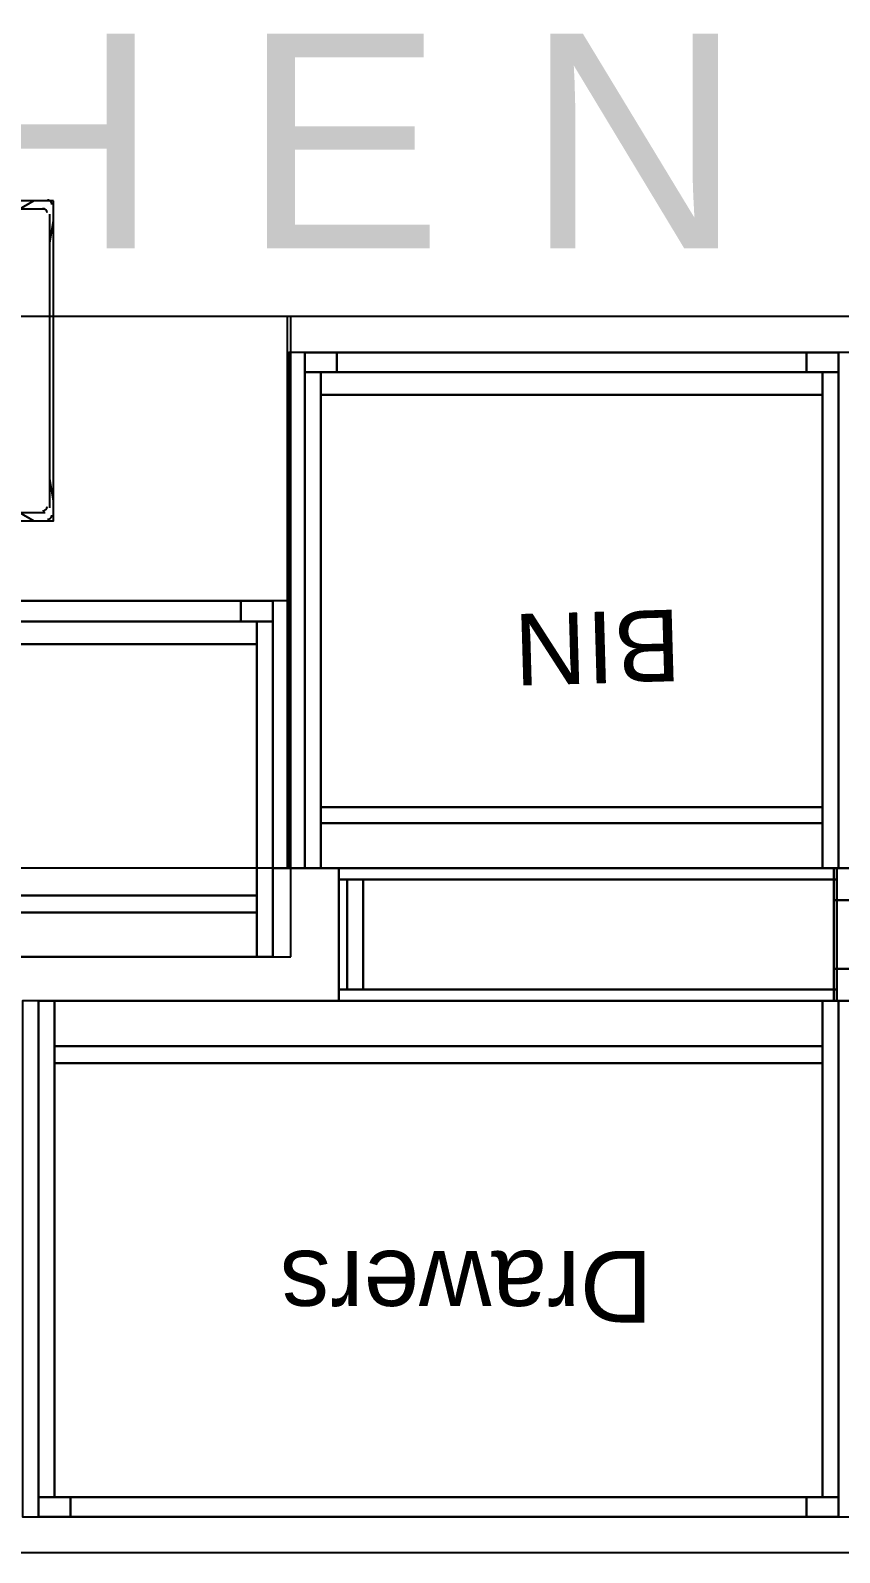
# Model space of a CAD drawing. Header units: millimetres. Extents: x -5841 to 140562, y 1006 to 102310.
# Drawn here: x 100259 to 101168, y 16354 to 18065 of the extents above; entities that cross this region are included whole.
import ezdxf

# ---------------------------------------------------------------- set-up
doc = ezdxf.new("R2010")
doc.units = ezdxf.units.MM
doc.header["$LTSCALE"] = 10
doc.layers.add('PDF18_0', color=7, linetype='Continuous')
doc.layers.add('PDF18_Text', color=7, linetype='Continuous')
for name, color, linetype, true_color in [('PDF18_1-Base-01', 31, 'Continuous', 0xddc16e), ('PDF18_1-Cab-01', 251, 'Continuous', 0x545454), ('PDF18_1-Cab_2D-01', 251, 'Continuous', 0x545454), ('PDF18_1-Cab_Back-01', 31, 'Continuous', 0xddc16e), ('PDF18_1-Cab_Frame-01', 31, 'Continuous', 0xddc16e), ('PDF18_1-Cab_Front-01', 31, 'Continuous', 0xddc16e), ('PDF18_1-Cab_IComp-01', 31, 'Continuous', 0xddc16e), ('PDF18_1-Cab_Inside-01', 31, 'Continuous', 0xddc16e), ('PDF18_1-Cab_Outside-01', 31, 'Continuous', 0xddc16e), ('PDF18_F-2DFurniture-01', 251, 'Continuous', 0x545454), ('PDF18_F-Furniture-01', 11, 'Continuous', 0xdd6e8a)]:
    doc.layers.add(name, color=color, linetype=linetype, true_color=true_color)
doc.styles.add('PDF ArialMT', font='arial.ttf')

msp = doc.modelspace()

# ---------------------------------------------------------------- linework, layer by layer
at = {"layer": 'PDF18_0', "lineweight": 25}
for points in [[(100551.3, 17023.7), (100551.3, 17743.3), (99465.5, 17743.3), (99465.5, 17023.7)], [(101207.4, 17123.2), (101207.4, 17743.3), (100547.1, 17743.3), (100547.1, 17123.2)], [(99567.1, 17123.2), (99567.1, 16353.8), (101207.4, 16353.8), (101207.4, 17123.2)]]:
    msp.add_lwpolyline(points, close=True, dxfattribs=at)
at = {"layer": 'PDF18_1-Base-01', "lineweight": 25}
for points in [[(101149.2, 17655.5), (100585.2, 17655.5), (100585.2, 17192), (101149.2, 17192)], [(100513.2, 17375), (99483.5, 17375), (99483.5, 17092.5), (100513.2, 17092.5)]]:
    msp.add_lwpolyline(points, close=True, dxfattribs=at)
at = {"layer": 'PDF18_1-Cab-01', "lineweight": 25}
for points in [[(100567.2, 17703.1), (100549.2, 17703.1), (100549.2, 17123.2), (100567.2, 17123.2)], [(101167.2, 17703.1), (100567.2, 17703.1), (100567.2, 17123.2), (101167.2, 17123.2)], [(101185.2, 17703.1), (101167.2, 17703.1), (101167.2, 17123.2), (101185.2, 17123.2)], [(100531.2, 17423.7), (99465.5, 17423.7), (99465.5, 17023.7), (100531.2, 17023.7)], [(100549.2, 17423.7), (100531.2, 17423.7), (100531.2, 17123.2), (100549.2, 17123.2)], [(101185.2, 16974), (101185.2, 17123.2), (100605.3, 17123.2), (100605.3, 16974)], [(100249.7, 16394), (100267.7, 16394), (100267.7, 16974), (100249.7, 16974)], [(100267.7, 16394), (101167.2, 16394), (101167.2, 16974), (100267.7, 16974)], [(101167.2, 16394), (101185.2, 16394), (101185.2, 16974), (101167.2, 16974)]]:
    msp.add_lwpolyline(points, close=True, dxfattribs=at)
at = {"layer": 'PDF18_1-Cab_2D-01', "lineweight": 25}
for points in [[(100567.2, 17123.2), (100567.2, 17703.1), (100549.2, 17703.1), (100549.2, 17123.2)], [(101167.2, 17123.2), (101167.2, 17703.1), (100567.2, 17703.1), (100567.2, 17123.2)], [(101185.2, 17123.2), (101185.2, 17703.1), (101167.2, 17703.1), (101167.2, 17123.2)], [(100531.2, 17023.7), (100531.2, 17423.7), (99465.5, 17423.7), (99465.5, 17023.7)], [(100549.2, 17123.2), (100549.2, 17423.7), (100531.2, 17423.7), (100531.2, 17123.2)], [(100605.3, 16974), (101185.2, 16974), (101185.2, 17123.2), (100605.3, 17123.2)], [(100249.7, 16974), (100249.7, 16394), (100267.7, 16394), (100267.7, 16974)], [(100267.7, 16974), (100267.7, 16394), (101167.2, 16394), (101167.2, 16974)], [(101167.2, 16974), (101167.2, 16394), (101185.2, 16394), (101185.2, 16974)]]:
    msp.add_lwpolyline(points, close=True, dxfattribs=at)
at = {"layer": 'PDF18_1-Cab_Back-01', "lineweight": 25}
for points in [[(100585.2, 17174), (100585.2, 17192), (101149.2, 17192), (101149.2, 17174), (100585.2, 17174), (101149.2, 17174), (101149.2, 17192), (101149.2, 17174), (101149.2, 17192), (100585.2, 17192), (100585.2, 17174), (100585.2, 17192), (100585.2, 17174), (100585.2, 17192), (101149.2, 17192), (101149.2, 17174), (100585.2, 17174), (101149.2, 17174), (101149.2, 17192), (100585.2, 17192), (100585.2, 17174), (101149.2, 17174), (101149.2, 17192), (101149.2, 17174), (100585.2, 17174), (101149.2, 17174)], [(99483.5, 17092.5), (100513.2, 17092.5), (100513.2, 17073.4), (99483.5, 17073.4), (100513.2, 17073.4), (100513.2, 17092.5), (100513.2, 17073.4), (100513.2, 17092.5), (99483.5, 17092.5)], [(99483.5, 17092.5), (100513.2, 17092.5), (100513.2, 17073.4), (99483.5, 17073.4), (100513.2, 17073.4), (100513.2, 17092.5), (99483.5, 17092.5)], [(99483.5, 17073.4), (100513.2, 17073.4), (100513.2, 17092.5), (100513.2, 17073.4), (99483.5, 17073.4), (100513.2, 17073.4)], [(101149.2, 16923.2), (101149.2, 16904.1), (100285.7, 16904.1), (100285.7, 16923.2), (101149.2, 16923.2), (100285.7, 16923.2), (100285.7, 16904.1), (100285.7, 16923.2), (100285.7, 16904.1), (101149.2, 16904.1), (101149.2, 16923.2), (101149.2, 16904.1), (101149.2, 16923.2), (101149.2, 16904.1), (100285.7, 16904.1), (100285.7, 16923.2), (101149.2, 16923.2), (100285.7, 16923.2), (100285.7, 16904.1), (101149.2, 16904.1), (101149.2, 16923.2), (100285.7, 16923.2), (100285.7, 16904.1), (100285.7, 16923.2), (101149.2, 16923.2), (100285.7, 16923.2)]]:
    msp.add_lwpolyline(points, dxfattribs=at)
at = {"layer": 'PDF18_1-Cab_Frame-01', "lineweight": 25}
for points in [[(100567.2, 17703.1), (100567.2, 17680.9), (100567.2, 17703.1), (100567.2, 17680.9), (100603.2, 17680.9), (100603.2, 17703.1), (100603.2, 17680.9), (100603.2, 17703.1), (100603.2, 17680.9), (101131.2, 17680.9), (101131.2, 17703.1), (101131.2, 17680.9), (101131.2, 17703.1), (101131.2, 17680.9), (101167.2, 17680.9), (101167.2, 17703.1)], [(100603.2, 17703.1), (100567.2, 17703.1), (100603.2, 17703.1)], [(100567.2, 17703.1), (100567.2, 17680.9), (100567.2, 17703.1)], [(100603.2, 17703.1), (100567.2, 17703.1), (100603.2, 17703.1)], [(100603.2, 17703.1), (100603.2, 17680.9), (100603.2, 17703.1), (100603.2, 17680.9), (101131.2, 17680.9), (101131.2, 17703.1)], [(100603.2, 17703.1), (100603.2, 17680.9), (100603.2, 17703.1)], [(100603.2, 17703.1), (100603.2, 17680.9), (100603.2, 17703.1)], [(101131.2, 17703.1), (100603.2, 17703.1), (101131.2, 17703.1)], [(101167.2, 17703.1), (101131.2, 17703.1), (101167.2, 17703.1)], [(101131.2, 17703.1), (101131.2, 17680.9), (101131.2, 17703.1)], [(101167.2, 17703.1), (101131.2, 17703.1), (101167.2, 17703.1)], [(101167.2, 17680.9), (101131.2, 17680.9), (100603.2, 17680.9), (100567.2, 17680.9)], [(100603.2, 17680.9), (100567.2, 17680.9), (100603.2, 17680.9)], [(101131.2, 17680.9), (100603.2, 17680.9)], [(101131.2, 17680.9), (100603.2, 17680.9), (101131.2, 17680.9)], [(101131.2, 17680.9), (100603.2, 17680.9), (101131.2, 17680.9)], [(101167.2, 17680.9), (101131.2, 17680.9), (101167.2, 17680.9)], [(99501.5, 17400.4), (100495.2, 17400.4), (100495.2, 17423.7), (100495.2, 17400.4), (100495.2, 17423.7), (100495.2, 17400.4), (100531.2, 17400.4), (100531.2, 17423.7)], [(99501.5, 17423.7), (99501.5, 17400.4), (99501.5, 17423.7), (99501.5, 17400.4), (100495.2, 17400.4), (100495.2, 17423.7)], [(100495.2, 17423.7), (99501.5, 17423.7), (100495.2, 17423.7)], [(100531.2, 17423.7), (100495.2, 17423.7), (100531.2, 17423.7)], [(100495.2, 17423.7), (100495.2, 17400.4), (100495.2, 17423.7)], [(100531.2, 17423.7), (100495.2, 17423.7), (100531.2, 17423.7)], [(100531.2, 17400.4), (100495.2, 17400.4), (99501.5, 17400.4), (99465.5, 17400.4), (99429.5, 17400.4), (98987.1, 17400.4)], [(100495.2, 17400.4), (99501.5, 17400.4)], [(100495.2, 17400.4), (99501.5, 17400.4), (100495.2, 17400.4)], [(100495.2, 17400.4), (99501.5, 17400.4), (100495.2, 17400.4)], [(100531.2, 17400.4), (100495.2, 17400.4), (100531.2, 17400.4)], [(101185.2, 17123.2), (101161.9, 17123.2), (101185.2, 17123.2), (101161.9, 17123.2), (101161.9, 17087.2), (101185.2, 17087.2), (101161.9, 17087.2), (101185.2, 17087.2), (101161.9, 17087.2), (101161.9, 17009.9), (101185.2, 17009.9), (101161.9, 17009.9), (101185.2, 17009.9), (101161.9, 17009.9), (101161.9, 16974), (101185.2, 16974)], [(101161.9, 16974), (101161.9, 17009.9), (101161.9, 17087.2), (101161.9, 17123.2)], [(101185.2, 17123.2), (101161.9, 17123.2), (101185.2, 17123.2)], [(101161.9, 17087.2), (101161.9, 17123.2), (101161.9, 17087.2)], [(101185.2, 17087.2), (101161.9, 17087.2), (101185.2, 17087.2)], [(101161.9, 17009.9), (101161.9, 17087.2), (101161.9, 17009.9)], [(101185.2, 17087.2), (101161.9, 17087.2), (101185.2, 17087.2)], [(101161.9, 17009.9), (101161.9, 17087.2), (101161.9, 17009.9)], [(101185.2, 17087.2), (101161.9, 17087.2), (101185.2, 17087.2)], [(101161.9, 17009.9), (101161.9, 17087.2), (101161.9, 17009.9)], [(101185.2, 17009.9), (101161.9, 17009.9), (101185.2, 17009.9)], [(101161.9, 16974), (101161.9, 17009.9), (101161.9, 16974)], [(101167.2, 16394), (101167.2, 16416.2), (101167.2, 16394), (101167.2, 16416.2), (101131.2, 16416.2), (101131.2, 16394), (101131.2, 16416.2), (101131.2, 16394), (101131.2, 16416.2), (100303.6, 16416.2), (100303.6, 16394), (100303.6, 16416.2), (100303.6, 16394), (100303.6, 16416.2), (100267.7, 16416.2), (100267.7, 16394)], [(100267.7, 16416.2), (100303.6, 16416.2), (101131.2, 16416.2), (101167.2, 16416.2)], [(100267.7, 16416.2), (100303.6, 16416.2), (100267.7, 16416.2)], [(100303.6, 16394), (100303.6, 16416.2), (100303.6, 16394)], [(101131.2, 16394), (101131.2, 16416.2), (101131.2, 16394), (101131.2, 16416.2), (100303.6, 16416.2), (100303.6, 16394)], [(100303.6, 16416.2), (101131.2, 16416.2)], [(100303.6, 16416.2), (101131.2, 16416.2), (100303.6, 16416.2)], [(100303.6, 16416.2), (101131.2, 16416.2), (100303.6, 16416.2)], [(100303.6, 16416.2), (101131.2, 16416.2), (100303.6, 16416.2)], [(100303.6, 16416.2), (101131.2, 16416.2), (100303.6, 16416.2)], [(101131.2, 16416.2), (101167.2, 16416.2), (101131.2, 16416.2)], [(101131.2, 16394), (101131.2, 16416.2), (101131.2, 16394)], [(101131.2, 16394), (101131.2, 16416.2), (101131.2, 16394)], [(101131.2, 16394), (101131.2, 16416.2), (101131.2, 16394)], [(101131.2, 16394), (101131.2, 16416.2), (101131.2, 16394)], [(101167.2, 16394), (101167.2, 16416.2), (101167.2, 16394)], [(100267.7, 16394), (100303.6, 16394), (100267.7, 16394)], [(100267.7, 16394), (100303.6, 16394), (100267.7, 16394)], [(100303.6, 16394), (101131.2, 16394), (100303.6, 16394)], [(101131.2, 16394), (101167.2, 16394), (101131.2, 16394)], [(101131.2, 16394), (101167.2, 16394), (101131.2, 16394)]]:
    msp.add_lwpolyline(points, dxfattribs=at)
for points in [[(100603.2, 17703.1), (100603.2, 17680.9), (100567.2, 17680.9), (100567.2, 17703.1)], [(100603.2, 17703.1), (100603.2, 17680.9), (100567.2, 17680.9), (100567.2, 17703.1), (100603.2, 17703.1), (100567.2, 17703.1), (100567.2, 17680.9), (100603.2, 17680.9), (100603.2, 17703.1), (100603.2, 17680.9)], [(101131.2, 17703.1), (101131.2, 17680.9), (100603.2, 17680.9), (100603.2, 17703.1)], [(101131.2, 17703.1), (100603.2, 17703.1), (101131.2, 17703.1), (101131.2, 17680.9), (100603.2, 17680.9), (100603.2, 17703.1)], [(101131.2, 17703.1), (100603.2, 17703.1), (101131.2, 17703.1), (101131.2, 17680.9), (100603.2, 17680.9), (100603.2, 17703.1), (101131.2, 17703.1), (100603.2, 17703.1), (100603.2, 17680.9), (101131.2, 17680.9), (101131.2, 17703.1), (101131.2, 17680.9)], [(101131.2, 17703.1), (100603.2, 17703.1), (101131.2, 17703.1), (101131.2, 17680.9), (100603.2, 17680.9), (100603.2, 17703.1), (101131.2, 17703.1), (100603.2, 17703.1), (100603.2, 17680.9), (101131.2, 17680.9), (101131.2, 17703.1), (101131.2, 17680.9)], [(101167.2, 17703.1), (101167.2, 17680.9), (101131.2, 17680.9), (101131.2, 17703.1)], [(101167.2, 17703.1), (101167.2, 17680.9), (101131.2, 17680.9), (101131.2, 17703.1), (101167.2, 17703.1), (101131.2, 17703.1), (101131.2, 17680.9), (101167.2, 17680.9), (101167.2, 17703.1), (101167.2, 17680.9)], [(100495.2, 17423.7), (100495.2, 17400.4), (99501.5, 17400.4), (99501.5, 17423.7)], [(100495.2, 17423.7), (99501.5, 17423.7), (100495.2, 17423.7), (100495.2, 17400.4), (99501.5, 17400.4), (99501.5, 17423.7)], [(100495.2, 17423.7), (99501.5, 17423.7), (100495.2, 17423.7), (100495.2, 17400.4), (99501.5, 17400.4), (99501.5, 17423.7), (100495.2, 17423.7), (99501.5, 17423.7), (99501.5, 17400.4), (100495.2, 17400.4), (100495.2, 17423.7), (100495.2, 17400.4)], [(100495.2, 17423.7), (99501.5, 17423.7), (100495.2, 17423.7), (100495.2, 17400.4), (99501.5, 17400.4), (99501.5, 17423.7), (100495.2, 17423.7), (99501.5, 17423.7), (99501.5, 17400.4), (100495.2, 17400.4), (100495.2, 17423.7), (100495.2, 17400.4)], [(100531.2, 17423.7), (100531.2, 17400.4), (100495.2, 17400.4), (100495.2, 17423.7)], [(100531.2, 17423.7), (100531.2, 17400.4), (100495.2, 17400.4), (100495.2, 17423.7), (100531.2, 17423.7), (100495.2, 17423.7), (100495.2, 17400.4), (100531.2, 17400.4), (100531.2, 17423.7), (100531.2, 17400.4)], [(101185.2, 17087.2), (101161.9, 17087.2), (101161.9, 17123.2), (101185.2, 17123.2)], [(101185.2, 17087.2), (101161.9, 17087.2), (101161.9, 17123.2), (101185.2, 17123.2), (101185.2, 17087.2), (101185.2, 17123.2), (101161.9, 17123.2), (101161.9, 17087.2), (101185.2, 17087.2), (101161.9, 17087.2)], [(101185.2, 17009.9), (101161.9, 17009.9), (101161.9, 17087.2), (101185.2, 17087.2)], [(101185.2, 17009.9), (101185.2, 17087.2), (101185.2, 17009.9), (101161.9, 17009.9), (101161.9, 17087.2), (101185.2, 17087.2)], [(101185.2, 17009.9), (101161.9, 17009.9), (101161.9, 17087.2), (101185.2, 17087.2), (101161.9, 17087.2), (101185.2, 17087.2), (101161.9, 17087.2), (101185.2, 17087.2), (101161.9, 17087.2), (101161.9, 17009.9)], [(101161.9, 17087.2), (101161.9, 17009.9)], [(101185.2, 17009.9), (101185.2, 17087.2), (101185.2, 17009.9), (101161.9, 17009.9), (101161.9, 17087.2), (101185.2, 17087.2)], [(101185.2, 17009.9), (101185.2, 17087.2), (101185.2, 17009.9), (101161.9, 17009.9), (101161.9, 17087.2), (101185.2, 17087.2), (101185.2, 17009.9), (101185.2, 17087.2), (101161.9, 17087.2), (101161.9, 17009.9), (101185.2, 17009.9), (101161.9, 17009.9)], [(101185.2, 17009.9), (101185.2, 17087.2), (101185.2, 17009.9), (101161.9, 17009.9), (101161.9, 17087.2), (101185.2, 17087.2), (101185.2, 17009.9), (101185.2, 17087.2), (101161.9, 17087.2), (101161.9, 17009.9), (101185.2, 17009.9), (101161.9, 17009.9)], [(101185.2, 17009.9), (101185.2, 17087.2), (101185.2, 17009.9), (101161.9, 17009.9), (101161.9, 17087.2), (101185.2, 17087.2), (101185.2, 17009.9), (101185.2, 17087.2), (101161.9, 17087.2), (101161.9, 17009.9), (101185.2, 17009.9), (101161.9, 17009.9)], [(101185.2, 16974), (101161.9, 16974), (101161.9, 17009.9), (101185.2, 17009.9)], [(101185.2, 16974), (101161.9, 16974), (101161.9, 17009.9), (101185.2, 17009.9), (101185.2, 16974), (101185.2, 17009.9), (101161.9, 17009.9), (101161.9, 16974), (101185.2, 16974), (101161.9, 16974)], [(100267.7, 16394), (100267.7, 16416.2), (100303.6, 16416.2), (100303.6, 16394)], [(100267.7, 16394), (100267.7, 16416.2), (100303.6, 16416.2), (100303.6, 16394), (100267.7, 16394), (100303.6, 16394), (100303.6, 16416.2), (100267.7, 16416.2), (100267.7, 16394), (100267.7, 16416.2)], [(100303.6, 16394), (100303.6, 16416.2), (101131.2, 16416.2), (101131.2, 16394)], [(100303.6, 16394), (101131.2, 16394), (100303.6, 16394), (100303.6, 16416.2), (101131.2, 16416.2), (101131.2, 16394)], [(100303.6, 16394), (100303.6, 16416.2), (101131.2, 16416.2), (101131.2, 16394), (101131.2, 16416.2), (101131.2, 16394), (101131.2, 16416.2), (101131.2, 16394), (101131.2, 16416.2), (100303.6, 16416.2)], [(101131.2, 16416.2), (100303.6, 16416.2)], [(100303.6, 16394), (101131.2, 16394), (100303.6, 16394), (100303.6, 16416.2), (101131.2, 16416.2), (101131.2, 16394)], [(100303.6, 16394), (101131.2, 16394), (100303.6, 16394), (100303.6, 16416.2), (101131.2, 16416.2), (101131.2, 16394)], [(100303.6, 16394), (101131.2, 16394), (100303.6, 16394), (100303.6, 16416.2), (101131.2, 16416.2), (101131.2, 16394), (100303.6, 16394), (101131.2, 16394), (101131.2, 16416.2), (100303.6, 16416.2), (100303.6, 16394), (100303.6, 16416.2)], [(100303.6, 16394), (101131.2, 16394), (100303.6, 16394), (100303.6, 16416.2), (101131.2, 16416.2), (101131.2, 16394), (100303.6, 16394), (101131.2, 16394), (101131.2, 16416.2), (100303.6, 16416.2), (100303.6, 16394), (100303.6, 16416.2)], [(100303.6, 16394), (101131.2, 16394), (100303.6, 16394), (100303.6, 16416.2), (101131.2, 16416.2), (101131.2, 16394), (100303.6, 16394), (101131.2, 16394), (101131.2, 16416.2), (100303.6, 16416.2), (100303.6, 16394), (100303.6, 16416.2)], [(100303.6, 16394), (101131.2, 16394), (100303.6, 16394), (100303.6, 16416.2), (101131.2, 16416.2), (101131.2, 16394), (100303.6, 16394), (101131.2, 16394), (101131.2, 16416.2), (100303.6, 16416.2), (100303.6, 16394), (100303.6, 16416.2)], [(101131.2, 16394), (101131.2, 16416.2), (101167.2, 16416.2), (101167.2, 16394)], [(101131.2, 16394), (101131.2, 16416.2), (101167.2, 16416.2), (101167.2, 16394), (101131.2, 16394), (101167.2, 16394), (101167.2, 16416.2), (101131.2, 16416.2), (101131.2, 16394), (101131.2, 16416.2)]]:
    msp.add_lwpolyline(points, close=True, dxfattribs=at)
at = {"layer": 'PDF18_1-Cab_Front-01', "lineweight": 25}
for points in [[(100567.2, 17680.9), (100585.2, 17680.9), (100567.2, 17680.9), (100585.2, 17680.9)], [(101167.2, 16416.2), (101149.2, 16416.2), (101167.2, 16416.2), (101149.2, 16416.2)]]:
    msp.add_lwpolyline(points, dxfattribs=at)
for points in [[(101149.2, 17680.9), (100585.2, 17680.9), (101149.2, 17680.9), (100585.2, 17680.9)], [(101149.2, 17680.9), (100585.2, 17680.9), (101149.2, 17680.9), (100585.2, 17680.9)], [(101167.2, 17680.9), (101149.2, 17680.9), (101167.2, 17680.9), (101149.2, 17680.9)], [(100513.2, 17400.4), (99483.5, 17400.4), (100513.2, 17400.4), (99483.5, 17400.4)], [(100513.2, 17400.4), (99483.5, 17400.4), (100513.2, 17400.4), (99483.5, 17400.4)], [(100531.2, 17400.4), (100513.2, 17400.4), (100531.2, 17400.4), (100513.2, 17400.4)], [(100267.7, 16416.2), (100285.7, 16416.2), (100267.7, 16416.2), (100285.7, 16416.2)], [(100285.7, 16416.2), (101149.2, 16416.2), (100285.7, 16416.2), (101149.2, 16416.2)], [(100285.7, 16416.2), (101149.2, 16416.2), (100285.7, 16416.2), (101149.2, 16416.2)]]:
    msp.add_lwpolyline(points, close=True, dxfattribs=at)
at = {"layer": 'PDF18_1-Cab_IComp-01', "lineweight": 25}
for points in [[(100585.2, 17192), (100585.2, 17655.5), (101149.2, 17655.5), (101149.2, 17192)], [(101149.2, 17192), (101149.2, 17655.5), (100585.2, 17655.5), (100585.2, 17192), (101149.2, 17192), (101149.2, 17655.5)], [(100585.2, 17192), (101149.2, 17192), (100585.2, 17192), (100585.2, 17655.5), (101149.2, 17655.5), (101149.2, 17192)], [(101149.2, 17192), (101149.2, 17655.5), (100585.2, 17655.5), (100585.2, 17192), (101149.2, 17192), (101149.2, 17655.5)], [(99483.5, 17092.5), (99483.5, 17375), (100513.2, 17375), (100513.2, 17092.5)], [(100513.2, 17092.5), (100513.2, 17375), (99483.5, 17375), (99483.5, 17092.5), (100513.2, 17092.5), (100513.2, 17375)], [(99483.5, 17092.5), (100513.2, 17092.5), (99483.5, 17092.5), (99483.5, 17375), (100513.2, 17375), (100513.2, 17092.5)], [(100513.2, 17092.5), (100513.2, 17375), (99483.5, 17375), (99483.5, 17092.5), (100513.2, 17092.5), (100513.2, 17375)]]:
    msp.add_lwpolyline(points, close=True, dxfattribs=at)
for points in [[(101149.2, 17655.5), (100585.2, 17655.5), (101149.2, 17655.5)], [(100585.2, 17655.5), (100585.2, 17192), (100585.2, 17655.5)], [(101149.2, 17655.5), (100585.2, 17655.5), (101149.2, 17655.5)], [(100585.2, 17655.5), (100585.2, 17192), (100585.2, 17655.5)], [(100513.2, 17375), (99483.5, 17375), (100513.2, 17375)], [(100513.2, 17375), (99483.5, 17375), (100513.2, 17375)], [(100585.2, 17192), (101149.2, 17192), (100585.2, 17192)], [(99483.5, 17092.5), (100513.2, 17092.5), (99483.5, 17092.5)]]:
    msp.add_lwpolyline(points, dxfattribs=at)
at = {"layer": 'PDF18_1-Cab_Inside-01', "lineweight": 25}
for points in [[(100585.2, 17123.2), (100585.2, 17680.9), (101149.2, 17680.9), (101149.2, 17123.2), (100585.2, 17123.2), (100585.2, 17680.9), (101149.2, 17680.9), (101149.2, 17123.2)], [(101149.2, 17123.2), (101149.2, 17680.9), (100585.2, 17680.9), (100585.2, 17123.2), (101149.2, 17123.2), (101149.2, 17680.9), (100585.2, 17680.9), (100585.2, 17123.2)], [(99483.5, 17023.7), (99483.5, 17400.4), (100513.2, 17400.4), (100513.2, 17023.7), (99483.5, 17023.7), (99483.5, 17400.4), (100513.2, 17400.4), (100513.2, 17023.7)], [(100513.2, 17023.7), (100513.2, 17400.4), (99483.5, 17400.4), (99483.5, 17023.7), (100513.2, 17023.7), (100513.2, 17400.4), (99483.5, 17400.4), (99483.5, 17023.7)], [(101149.2, 16974), (101149.2, 16416.2), (100285.7, 16416.2), (100285.7, 16974), (101149.2, 16974), (101149.2, 16416.2), (100285.7, 16416.2), (100285.7, 16974)], [(100285.7, 16974), (100285.7, 16416.2), (101149.2, 16416.2), (101149.2, 16974), (100285.7, 16974), (100285.7, 16416.2), (101149.2, 16416.2), (101149.2, 16974)]]:
    msp.add_lwpolyline(points, close=True, dxfattribs=at)
at = {"layer": 'PDF18_1-Cab_Outside-01', "lineweight": 25}
for points in [[(100567.2, 17123.2), (100567.2, 17680.9), (100585.2, 17680.9), (100585.2, 17123.2)], [(101149.2, 17123.2), (101149.2, 17680.9), (100585.2, 17680.9), (100585.2, 17123.2), (101149.2, 17123.2), (101149.2, 17680.9)], [(101149.2, 17123.2), (101149.2, 17680.9), (100585.2, 17680.9), (100585.2, 17123.2), (101149.2, 17123.2), (101149.2, 17680.9)], [(100585.2, 17123.2), (100585.2, 17680.9), (101149.2, 17680.9), (101149.2, 17123.2)], [(100585.2, 17123.2), (101149.2, 17123.2), (100585.2, 17123.2), (100585.2, 17680.9), (101149.2, 17680.9), (101149.2, 17123.2)], [(101167.2, 17123.2), (101149.2, 17123.2), (101149.2, 17680.9), (101167.2, 17680.9)], [(100513.2, 17023.7), (100513.2, 17400.4), (99483.5, 17400.4), (99483.5, 17023.7), (100513.2, 17023.7), (100513.2, 17400.4)], [(100513.2, 17023.7), (100513.2, 17400.4), (99483.5, 17400.4), (99483.5, 17023.7), (100513.2, 17023.7), (100513.2, 17400.4)], [(99483.5, 17023.7), (99483.5, 17400.4), (100513.2, 17400.4), (100513.2, 17023.7)], [(99483.5, 17023.7), (100513.2, 17023.7), (99483.5, 17023.7), (99483.5, 17400.4), (100513.2, 17400.4), (100513.2, 17023.7)], [(100531.2, 17023.7), (100513.2, 17023.7), (100513.2, 17400.4), (100531.2, 17400.4)], [(101165.1, 17123.2), (100605.3, 17123.2), (100605.3, 17110.5), (100605.3, 17123.2)], [(101165.1, 17110.5), (101165.1, 16986.7), (100605.3, 16986.7), (101165.1, 16986.7)], [(101165.1, 17110.5), (101165.1, 16986.7), (100605.3, 16986.7), (100605.3, 17110.5), (100605.3, 16986.7), (101165.1, 16986.7)], [(100632.8, 16986.7), (100614.8, 16986.7), (100632.8, 16986.7), (100632.8, 17110.5)], [(100632.8, 17110.5), (100614.8, 17110.5), (100614.8, 16986.7), (100614.8, 17110.5)], [(101165.1, 16986.7), (100605.3, 16986.7), (100605.3, 16974), (100605.3, 16986.7)], [(100267.7, 16974), (100285.7, 16974), (100285.7, 16416.2), (100267.7, 16416.2)], [(100285.7, 16974), (100285.7, 16416.2), (101149.2, 16416.2), (101149.2, 16974), (100285.7, 16974), (100285.7, 16416.2)], [(100285.7, 16974), (100285.7, 16416.2), (101149.2, 16416.2), (101149.2, 16974), (100285.7, 16974), (100285.7, 16416.2)], [(101149.2, 16974), (101149.2, 16416.2), (100285.7, 16416.2), (100285.7, 16974)], [(101149.2, 16974), (100285.7, 16974), (101149.2, 16974), (101149.2, 16416.2), (100285.7, 16416.2), (100285.7, 16974)], [(101167.2, 16974), (101167.2, 16416.2), (101149.2, 16416.2), (101149.2, 16974)]]:
    msp.add_lwpolyline(points, close=True, dxfattribs=at)
for points in [[(100585.2, 17123.2), (100585.2, 17680.9), (100567.2, 17680.9), (100585.2, 17680.9), (100585.2, 17123.2), (100567.2, 17123.2), (100585.2, 17123.2), (100585.2, 17680.9), (100567.2, 17680.9), (100567.2, 17123.2), (100585.2, 17123.2), (100567.2, 17123.2), (100567.2, 17680.9), (100567.2, 17123.2), (100567.2, 17680.9), (100567.2, 17123.2), (100585.2, 17123.2), (100567.2, 17123.2)], [(100585.2, 17680.9), (100585.2, 17123.2), (100585.2, 17680.9)], [(100585.2, 17680.9), (100585.2, 17123.2), (100585.2, 17680.9)], [(100585.2, 17680.9), (100585.2, 17123.2), (100585.2, 17680.9)], [(100585.2, 17680.9), (100585.2, 17123.2), (100585.2, 17680.9)], [(101167.2, 17680.9), (101149.2, 17680.9), (101149.2, 17123.2), (101167.2, 17123.2), (101167.2, 17680.9), (101167.2, 17123.2), (101149.2, 17123.2), (101149.2, 17680.9), (101167.2, 17680.9), (101167.2, 17123.2), (101167.2, 17680.9), (101149.2, 17680.9), (101149.2, 17123.2), (101167.2, 17123.2), (101149.2, 17123.2), (101167.2, 17123.2), (101167.2, 17680.9), (101167.2, 17123.2)], [(101149.2, 17123.2), (101149.2, 17680.9), (101149.2, 17123.2)], [(101149.2, 17123.2), (101149.2, 17680.9), (101149.2, 17123.2)], [(100531.2, 17400.4), (100513.2, 17400.4), (100513.2, 17023.7), (100531.2, 17023.7), (100531.2, 17400.4), (100531.2, 17023.7), (100513.2, 17023.7), (100513.2, 17400.4), (100531.2, 17400.4), (100531.2, 17023.7), (100531.2, 17400.4), (100513.2, 17400.4), (100513.2, 17023.7), (100531.2, 17023.7), (100513.2, 17023.7), (100531.2, 17023.7), (100531.2, 17400.4), (100531.2, 17023.7)], [(100513.2, 17023.7), (100513.2, 17400.4), (100513.2, 17023.7)], [(100513.2, 17023.7), (100513.2, 17400.4), (100513.2, 17023.7)], [(100585.2, 17123.2), (101149.2, 17123.2), (100585.2, 17123.2)], [(100585.2, 17123.2), (101149.2, 17123.2), (100585.2, 17123.2)], [(100585.2, 17123.2), (101149.2, 17123.2), (100585.2, 17123.2)], [(100605.3, 17123.2), (100605.3, 17123.2)], [(100605.3, 17123.2), (100605.3, 17123.2)], [(101165.1, 17110.5), (101165.1, 17123.2), (101165.1, 17110.5)], [(101165.1, 17123.2), (101165.1, 17123.2)], [(101165.1, 17123.2), (101165.1, 17123.2)], [(100605.3, 17110.5), (100605.3, 16986.7), (100605.3, 17110.5)], [(100605.3, 17110.5), (101165.1, 17110.5), (100605.3, 17110.5)], [(100605.3, 17110.5), (100605.3, 17110.5)], [(100605.3, 17110.5), (101165.1, 17110.5), (100605.3, 17110.5)], [(100605.3, 17110.5), (100605.3, 17110.5)], [(100605.3, 17110.5), (100605.3, 17110.5)], [(101165.1, 17110.5), (100605.3, 17110.5), (101165.1, 17110.5)], [(100605.3, 17110.5), (100605.3, 17110.5)], [(100605.3, 17110.5), (100605.3, 17110.5)], [(100614.8, 17110.5), (100614.8, 17110.5)], [(100614.8, 17110.5), (100614.8, 17110.5)], [(100632.8, 17110.5), (100632.8, 17110.5)], [(101165.1, 17110.5), (101165.1, 17110.5)], [(101165.1, 17110.5), (101165.1, 17110.5)], [(101165.1, 17110.5), (101165.1, 17110.5)], [(101165.1, 17110.5), (101165.1, 17110.5)], [(101165.1, 17110.5), (101165.1, 17110.5)], [(99483.5, 17023.7), (100513.2, 17023.7), (99483.5, 17023.7)], [(99483.5, 17023.7), (100513.2, 17023.7), (99483.5, 17023.7)], [(99483.5, 17023.7), (100513.2, 17023.7), (99483.5, 17023.7)], [(100605.3, 16986.7), (100605.3, 16986.7)], [(100605.3, 16986.7), (100605.3, 16986.7)], [(100605.3, 16986.7), (100605.3, 16986.7)], [(100605.3, 16986.7), (100605.3, 16986.7)], [(100605.3, 16986.7), (100605.3, 16986.7)], [(100605.3, 16986.7), (100605.3, 16986.7)], [(100614.8, 16986.7), (100614.8, 16986.7)], [(100614.8, 16986.7), (100614.8, 16986.7)], [(100632.8, 16986.7), (100632.8, 16986.7)], [(100632.8, 16986.7), (100632.8, 16986.7)], [(101165.1, 16986.7), (101165.1, 16986.7)], [(101165.1, 16986.7), (101165.1, 16986.7)], [(101165.1, 16986.7), (101165.1, 16986.7)], [(101165.1, 16974), (101165.1, 16986.7), (101165.1, 16974)], [(101165.1, 16986.7), (101165.1, 16986.7)], [(101165.1, 16986.7), (101165.1, 16986.7)], [(100267.7, 16416.2), (100285.7, 16416.2), (100285.7, 16974), (100267.7, 16974), (100267.7, 16416.2), (100267.7, 16974), (100285.7, 16974), (100285.7, 16416.2), (100267.7, 16416.2), (100267.7, 16974), (100267.7, 16416.2), (100285.7, 16416.2), (100285.7, 16974), (100267.7, 16974), (100285.7, 16974), (100267.7, 16974), (100267.7, 16416.2), (100267.7, 16974)], [(101149.2, 16974), (100285.7, 16974), (101149.2, 16974)], [(101149.2, 16974), (100285.7, 16974), (101149.2, 16974)], [(100285.7, 16974), (100285.7, 16416.2), (100285.7, 16974)], [(100285.7, 16974), (100285.7, 16416.2), (100285.7, 16974)], [(101149.2, 16974), (100285.7, 16974), (101149.2, 16974)], [(101165.1, 16974), (100605.3, 16974), (101165.1, 16974)], [(100605.3, 16974), (100605.3, 16974)], [(100605.3, 16974), (100605.3, 16974)], [(101149.2, 16974), (101149.2, 16416.2), (101167.2, 16416.2), (101149.2, 16416.2), (101149.2, 16974), (101167.2, 16974), (101149.2, 16974), (101149.2, 16416.2), (101167.2, 16416.2), (101167.2, 16974), (101149.2, 16974), (101167.2, 16974), (101167.2, 16416.2), (101167.2, 16974), (101167.2, 16416.2), (101167.2, 16974), (101149.2, 16974), (101167.2, 16974)], [(101149.2, 16416.2), (101149.2, 16974), (101149.2, 16416.2)], [(101149.2, 16416.2), (101149.2, 16974), (101149.2, 16416.2)], [(101149.2, 16416.2), (101149.2, 16974), (101149.2, 16416.2)], [(101149.2, 16416.2), (101149.2, 16974), (101149.2, 16416.2)], [(101165.1, 16974), (101165.1, 16974)]]:
    msp.add_lwpolyline(points, dxfattribs=at)
at = {"layer": 'PDF18_F-2DFurniture-01', "lineweight": 25}
for points in [[(100280.4, 17873.5), (100262.4, 17873.5), (100246.5, 17864), (99963.9, 17864), (99947, 17873.5), (99930.1, 17873.5)], [(100284.6, 17519), (100284.6, 17535.9), (100280.4, 17561.3), (100280.4, 17825.9), (100284.6, 17851.3), (100284.6, 17868.2)], [(100275.1, 17864), (99935.4, 17864)], [(100280.4, 17528.5), (100280.4, 17858.7)], [(99930.1, 17513.7), (99947, 17513.7), (99963.9, 17523.2), (100246.5, 17523.2), (100262.4, 17513.7), (100280.4, 17513.7)], [(99935.4, 17523.2), (100275.1, 17523.2)]]:
    msp.add_lwpolyline(points, dxfattribs=at)
for centre, start, end in [((100278, 17869.5), 359.9946, 90.0002), ((100272.7, 17860), 0.011, 89.9945), ((100272.7, 17529.8), 270.0055, 359.989), ((100278, 17520.2), 269.9998, 0.0054)]:
    msp.add_arc(centre, 4.76, start, end, dxfattribs=at)
at = {"layer": 'PDF18_F-Furniture-01', "lineweight": 25}
msp.add_lwpolyline([(100284.6, 17873.5), (99924.8, 17873.5), (99924.8, 17513.7), (100284.6, 17513.7)], close=True, dxfattribs=at)

# ---------------------------------------------------------------- texts
at = {"layer": 'PDF18_Text', "insert": (99016.9, 17939.1), "char_height": 241.401, "attachment_point": 4, "style": 'PDF ArialMT'}
msp.add_mtext('K I T C H E N', dxfattribs=at)
at = {"layer": 'PDF18_Text', "char_height": 80.47, "attachment_point": 4, "style": 'PDF ArialMT'}
for s, insert, rotation in [('BIN', (100989.8, 17373.9), 181.6256), ('Drawers', (100957.9, 16653.2), 180)]:
    msp.add_mtext(s, dxfattribs=dict(at, insert=insert, rotation=rotation))

doc.saveas('drawing.dxf')
